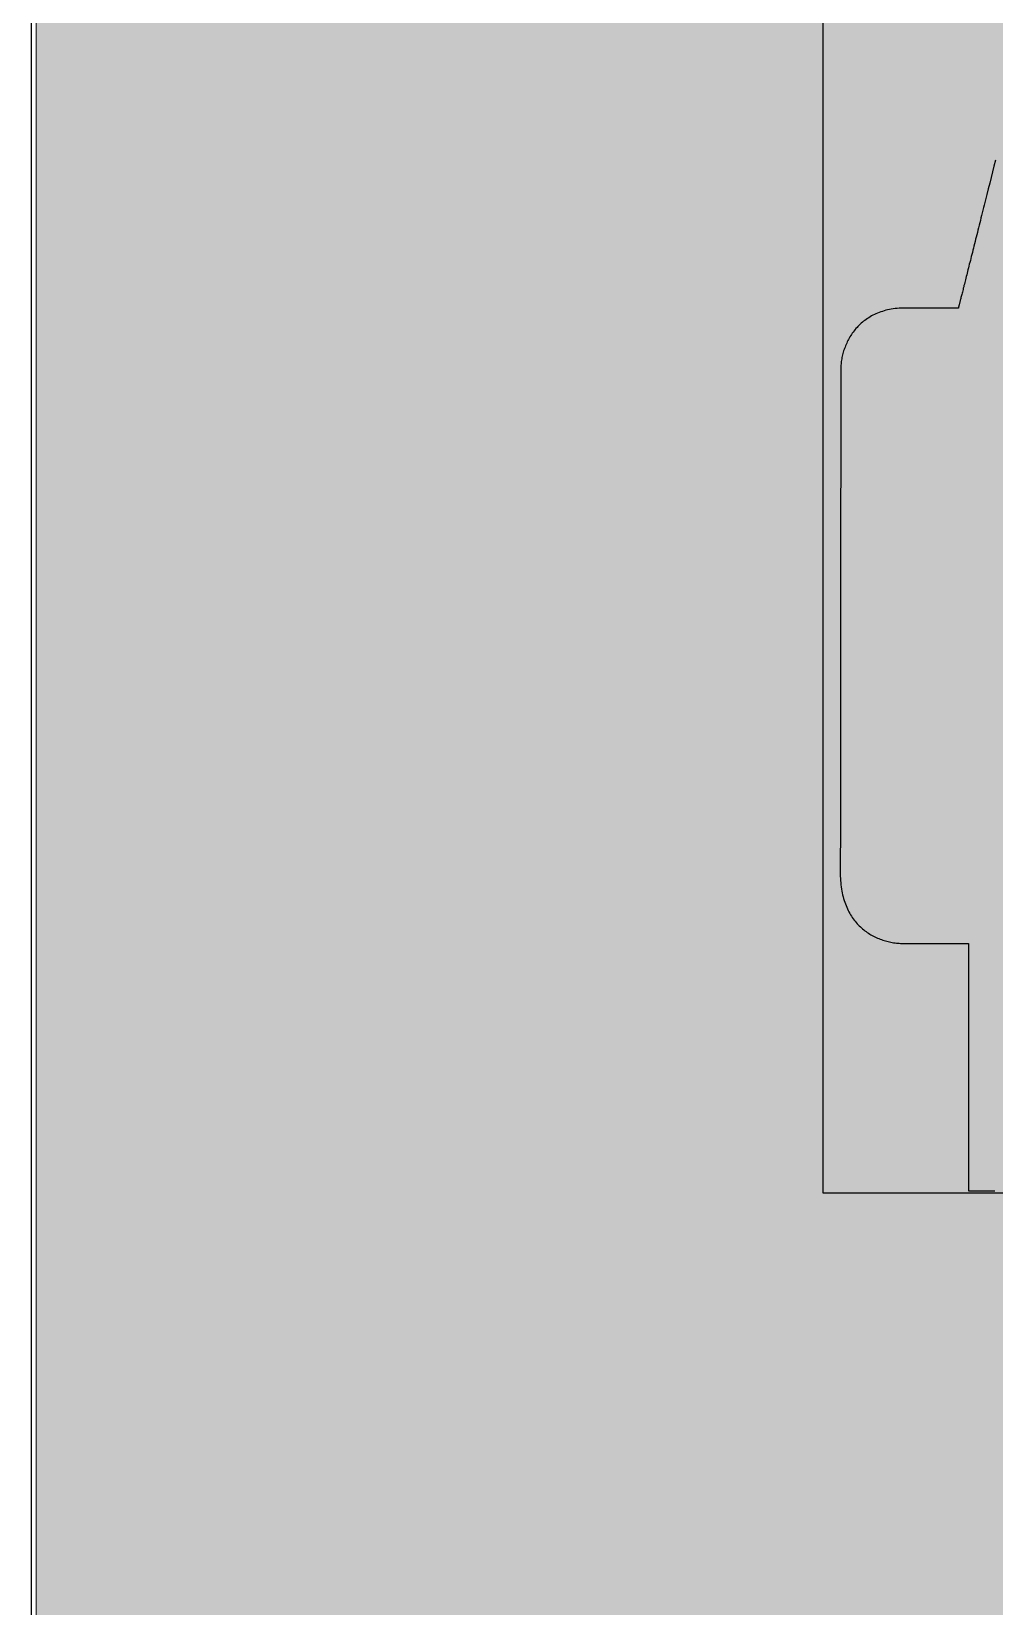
# Model space of a CAD drawing. Header units: millimetres. Extents: x 270.5 to 330.6, y -5.3 to 60.6.
# Drawn here: x 270.45 to 280.53, y 11.16 to 27.62 of the extents above; entities that cross this region are included whole.
import ezdxf

# ---------------------------------------------------------------- set-up
doc = ezdxf.new("R2010")
doc.units = ezdxf.units.MM
doc.layers.add('GSCOLORFILL', color=3, linetype='Continuous', lineweight=0)
doc.layers.add('GSDIMS', color=1, linetype='Continuous', lineweight=0)
for name, color, linetype in [('L18', 4, 'Continuous'), ('L25', 1, 'Continuous'), ('Wipeout Frame & Hatch Boundary', 153, 'Continuous')]:
    doc.layers.add(name, color=color, linetype=linetype)

# ---------------------------------------------------------------- blocks, each defined once
blk = doc.blocks.new('*U3')
at = {"layer": 'GSCOLORFILL', "true_color": 0xfedb00, "transparency": 33554687}
blk.add_hatch(color=40, dxfattribs=at).paths.add_polyline_path([(-300, -300), (300, -300), (300, 300), (-300, 300)])
at = {"layer": 'GSCOLORFILL', "color": 40, "linetype": 'Continuous', "true_color": 0xfedb00, "transparency": 33554687}
blk.add_lwpolyline([(-300, -300), (300, -300), (300, 300), (-300, 300), (-300, -300)], close=True, dxfattribs=at)
blk.add_lwpolyline([(-300, -300), (300, -300), (300, 300), (-300, 300), (-300, -300)], close=True, dxfattribs=at)
blk = doc.blocks.new('3 Stacked Cars')
at = {"layer": 'L25'}
blk.add_lwpolyline([(-322.85, -59.77), (-323.01, -60.38), (-323.16, -60.99), (-323.31, -61.59), (-323.46, -62.18), (-323.61, -62.77), (-323.75, -63.34), (-323.89, -63.9), (-324.03, -64.46), (-324.1, -64.73), (-324.17, -65), (-324.24, -65.27), (-324.3, -65.54), (-324.37, -65.8), (-324.43, -66.06), (-324.5, -66.32), (-324.56, -66.57), (-324.63, -66.83), (-324.69, -67.08), (-324.75, -67.32), (-324.81, -67.57), (-324.87, -67.81), (-324.93, -68.04), (-324.99, -68.28), (-325.05, -68.51), (-325.11, -68.74), (-325.16, -68.96), (-325.22, -69.19), (-325.27, -69.4), (-325.33, -69.62), (-325.38, -69.83), (-325.43, -70.04), (-325.48, -70.24), (-325.54, -70.45), (-325.59, -70.64), (-325.63, -70.84), (-325.68, -71.03), (-325.73, -71.22), (-325.78, -71.4), (-325.82, -71.58), (-325.86, -71.75), (-325.91, -71.93), (-325.95, -72.09), (-325.99, -72.26), (-326.03, -72.42), (-326.07, -72.57), (-326.11, -72.73), (-326.15, -72.88), (-326.18, -73.02), (-326.22, -73.16), (-326.25, -73.3), (-326.28, -73.43), (-326.32, -73.55), (-326.35, -73.68), (-326.38, -73.8), (-326.41, -73.91), (-326.43, -74.02), (-326.46, -74.12), (-326.49, -74.23), (-326.51, -74.32), (-326.53, -74.41), (-326.55, -74.5), (-326.58, -74.58), (-326.59, -74.66), (-326.61, -74.73), (-326.63, -74.8), (-326.65, -74.86), (-326.66, -74.92), (-326.67, -74.97), (-326.69, -75.02), (-326.7, -75.07), (-326.71, -75.1), (-326.71, -75.14), (-326.72, -75.16), (-326.73, -75.19), (-326.73, -75.2), (-326.73, -75.22), (-326.74, -75.22), (-326.74, -75.23), (-326.74, -75.23), (-326.75, -75.23), (-326.76, -75.23), (-326.79, -75.23), (-326.82, -75.23), (-326.86, -75.23), (-326.9, -75.23), (-326.96, -75.23), (-327.02, -75.23), (-327.08, -75.23), (-327.15, -75.23), (-327.23, -75.23), (-327.31, -75.23), (-327.4, -75.23), (-327.49, -75.23), (-327.58, -75.23), (-327.68, -75.23), (-327.79, -75.23), (-327.9, -75.23), (-328.01, -75.23), (-328.13, -75.23), (-328.24, -75.23), (-328.49, -75.23), (-328.74, -75.23), (-329.01, -75.23), (-329.27, -75.23), (-329.54, -75.23), (-330.08, -75.23), (-330.35, -75.23), (-330.61, -75.23), (-330.86, -75.23), (-331.11, -75.23), (-331.23, -75.23), (-331.34, -75.23), (-331.45, -75.23), (-331.56, -75.23), (-331.67, -75.23), (-331.77, -75.23), (-331.86, -75.23), (-331.95, -75.23), (-332.04, -75.23), (-332.12, -75.23), (-332.2, -75.23), (-332.27, -75.23), (-332.33, -75.23), (-332.39, -75.23), (-332.44, -75.23), (-332.49, -75.23), (-332.52, -75.23), (-332.56, -75.23), (-332.58, -75.23), (-332.6, -75.23), (-332.6, -75.23), (-332.6, -75.23), (-332.6, -75.23), (-332.6, -75.23), (-332.61, -75.23), (-332.61, -75.23), (-332.72, -75.23), (-332.94, -75.24), (-333.15, -75.26), (-333.35, -75.28), (-333.55, -75.31), (-333.75, -75.34), (-333.95, -75.38), (-334.14, -75.42), (-334.32, -75.46), (-334.5, -75.51), (-334.68, -75.57), (-334.86, -75.62), (-335.03, -75.69), (-335.19, -75.75), (-335.36, -75.82), (-335.51, -75.9), (-335.67, -75.97), (-335.82, -76.05), (-335.97, -76.14), (-336.11, -76.23), (-336.25, -76.32), (-336.39, -76.41), (-336.52, -76.51), (-336.65, -76.6), (-336.77, -76.71), (-336.89, -76.81), (-337.01, -76.92), (-337.13, -77.03), (-337.24, -77.14), (-337.34, -77.25), (-337.45, -77.37), (-337.55, -77.49), (-337.64, -77.61), (-337.74, -77.73), (-337.83, -77.86), (-337.91, -77.98), (-338, -78.11), (-338.08, -78.24), (-338.15, -78.37), (-338.22, -78.5), (-338.29, -78.63), (-338.36, -78.76), (-338.42, -78.89), (-338.48, -79.03), (-338.54, -79.16), (-338.59, -79.3), (-338.64, -79.44), (-338.69, -79.57), (-338.74, -79.71), (-338.78, -79.85), (-338.81, -79.98), (-338.85, -80.12), (-338.88, -80.26), (-338.91, -80.39), (-338.94, -80.53), (-338.96, -80.66), (-338.98, -80.8), (-339, -80.93), (-339.01, -81.07), (-339.02, -81.2), (-339.03, -81.33), (-339.03, -81.46), (-339.04, -81.59), (-339.04, -81.72), (-339.03, -81.84), (-339.03, -81.87), (-339.03, -81.89), (-339.03, -81.9), (-339.03, -81.9), (-339.03, -81.9), (-339.03, -81.9), (-339.03, -81.91), (-339.03, -81.92), (-339.03, -81.94), (-339.03, -81.96), (-339.03, -81.99), (-339.03, -82.02), (-339.03, -82.05), (-339.03, -82.09), (-339.03, -82.13), (-339.03, -82.18), (-339.03, -82.23), (-339.03, -82.29), (-339.03, -82.35), (-339.03, -82.41), (-339.03, -82.48), (-339.03, -82.55), (-339.03, -82.63), (-339.03, -82.71), (-339.03, -82.8), (-339.03, -82.88), (-339.03, -82.98), (-339.03, -83.07), (-339.03, -83.17), (-339.03, -83.28), (-339.03, -83.38), (-339.03, -83.5), (-339.03, -83.61), (-339.03, -83.73), (-339.03, -83.85), (-339.03, -83.98), (-339.03, -84.11), (-339.03, -84.24), (-339.03, -84.38), (-339.03, -84.52), (-339.03, -84.66), (-339.04, -84.81), (-339.04, -84.96), (-339.04, -85.11), (-339.04, -85.27), (-339.04, -85.43), (-339.04, -85.59), (-339.04, -85.75), (-339.04, -85.92), (-339.04, -86.1), (-339.04, -86.27), (-339.04, -86.45), (-339.04, -86.63), (-339.04, -86.82), (-339.04, -87), (-339.04, -87.19), (-339.04, -87.39), (-339.04, -87.58), (-339.04, -87.78), (-339.04, -87.98), (-339.04, -88.19), (-339.04, -88.39), (-339.04, -88.6), (-339.04, -89.03), (-339.04, -89.46), (-339.04, -89.91), (-339.04, -90.36), (-339.04, -90.83), (-339.04, -91.3), (-339.04, -91.78), (-339.04, -92.27), (-339.04, -92.77), (-339.04, -93.28), (-339.04, -93.79), (-339.05, -94.31), (-339.05, -94.84), (-339.05, -95.37), (-339.05, -95.91), (-339.05, -96.46), (-339.05, -97.01), (-339.05, -97.57), (-339.05, -98.13), (-339.05, -98.7), (-339.05, -99.27), (-339.05, -99.85), (-339.05, -100.43), (-339.05, -101.01), (-339.05, -101.6), (-339.05, -102.19), (-339.05, -103.38), (-339.06, -104.58), (-339.06, -105.79), (-339.06, -107), (-339.06, -109.42), (-339.06, -110.63), (-339.06, -111.84), (-339.07, -113.04), (-339.07, -114.23), (-339.07, -114.82), (-339.07, -115.4), (-339.07, -115.99), (-339.07, -116.57), (-339.07, -117.14), (-339.07, -117.72), (-339.07, -118.28), (-339.07, -118.85), (-339.07, -119.4), (-339.07, -119.95), (-339.07, -120.5), (-339.07, -121.04), (-339.07, -121.57), (-339.07, -122.1), (-339.08, -122.62), (-339.08, -123.13), (-339.08, -123.64), (-339.08, -124.14), (-339.08, -124.63), (-339.08, -125.11), (-339.08, -125.58), (-339.08, -126.04), (-339.08, -126.5), (-339.08, -126.94), (-339.08, -127.38), (-339.08, -127.81), (-339.08, -128.01), (-339.08, -128.22), (-339.08, -128.42), (-339.08, -128.62), (-339.08, -128.82), (-339.08, -129.02), (-339.08, -129.21), (-339.08, -129.4), (-339.08, -129.59), (-339.08, -129.77), (-339.08, -129.95), (-339.08, -130.13), (-339.08, -130.3), (-339.08, -130.48), (-339.08, -130.65), (-339.08, -130.81), (-339.08, -130.97), (-339.08, -131.13), (-339.08, -131.29), (-339.08, -131.44), (-339.08, -131.59), (-339.09, -131.74), (-339.09, -131.88), (-339.09, -132.02), (-339.09, -132.16), (-339.09, -132.29), (-339.09, -132.42), (-339.09, -132.54), (-339.09, -132.67), (-339.09, -132.78), (-339.09, -132.9), (-339.09, -133.01), (-339.09, -133.12), (-339.09, -133.22), (-339.09, -133.32), (-339.09, -133.41), (-339.09, -133.51), (-339.09, -133.59), (-339.09, -133.68), (-339.09, -133.76), (-339.09, -133.83), (-339.09, -133.91), (-339.09, -133.97), (-339.09, -134.04), (-339.09, -134.1), (-339.09, -134.15), (-339.09, -134.2), (-339.09, -134.25), (-339.09, -134.29), (-339.09, -134.33), (-339.09, -134.37), (-339.09, -134.4), (-339.09, -134.42), (-339.09, -134.44), (-339.09, -134.46), (-339.09, -134.47), (-339.09, -134.47), (-339.09, -134.48), (-339.09, -134.6), (-339.08, -134.84), (-339.06, -135.07), (-339.04, -135.3), (-339.02, -135.52), (-338.99, -135.74), (-338.96, -135.96), (-338.93, -136.17), (-338.89, -136.37), (-338.84, -136.57), (-338.79, -136.77), (-338.74, -136.96), (-338.68, -137.15), (-338.62, -137.33), (-338.56, -137.51), (-338.49, -137.69), (-338.42, -137.86), (-338.35, -138.02), (-338.27, -138.19), (-338.19, -138.34), (-338.1, -138.5), (-338.02, -138.65), (-337.93, -138.79), (-337.83, -138.93), (-337.74, -139.07), (-337.64, -139.2), (-337.54, -139.33), (-337.43, -139.46), (-337.32, -139.58), (-337.22, -139.69), (-337.1, -139.81), (-336.99, -139.92), (-336.87, -140.02), (-336.76, -140.13), (-336.64, -140.23), (-336.51, -140.32), (-336.39, -140.41), (-336.26, -140.5), (-336.14, -140.58), (-336.01, -140.67), (-335.88, -140.74), (-335.74, -140.82), (-335.61, -140.89), (-335.48, -140.96), (-335.34, -141.02), (-335.2, -141.08), (-335.07, -141.14), (-334.93, -141.19), (-334.79, -141.24), (-334.65, -141.29), (-334.51, -141.34), (-334.36, -141.38), (-334.22, -141.42), (-334.08, -141.45), (-333.94, -141.49), (-333.79, -141.52), (-333.65, -141.54), (-333.51, -141.57), (-333.36, -141.59), (-333.22, -141.61), (-333.08, -141.62), (-332.93, -141.63), (-332.79, -141.64), (-332.65, -141.65), (-332.51, -141.66), (-332.44, -141.66), (-332.43, -141.66), (-332.43, -141.66), (-332.41, -141.66), (-332.38, -141.66), (-332.34, -141.66), (-332.3, -141.66), (-332.25, -141.66), (-332.19, -141.66), (-332.12, -141.66), (-332.05, -141.66), (-331.96, -141.66), (-331.88, -141.66), (-331.78, -141.66), (-331.68, -141.66), (-331.58, -141.66), (-331.47, -141.66), (-331.35, -141.66), (-331.23, -141.66), (-331.11, -141.66), (-330.98, -141.66), (-330.84, -141.66), (-330.71, -141.66), (-330.57, -141.66), (-330.43, -141.66), (-330.13, -141.66), (-329.83, -141.66), (-329.52, -141.66), (-329.21, -141.66), (-328.59, -141.66), (-328.28, -141.66), (-327.98, -141.66), (-327.69, -141.66), (-327.55, -141.66), (-327.41, -141.66), (-327.27, -141.66), (-327.14, -141.66), (-327.01, -141.66), (-326.88, -141.66), (-326.76, -141.66), (-326.65, -141.66), (-326.54, -141.66), (-326.43, -141.66), (-326.33, -141.66), (-326.24, -141.66), (-326.15, -141.66), (-326.07, -141.66), (-325.99, -141.66), (-325.92, -141.66), (-325.86, -141.66), (-325.81, -141.66), (-325.77, -141.66), (-325.73, -141.66), (-325.7, -141.66), (-325.68, -141.66), (-325.68, -141.66), (-325.67, -141.66), (-325.67, -141.66), (-325.67, -141.68), (-325.67, -141.7), (-325.67, -141.73), (-325.67, -141.77), (-325.67, -141.82), (-325.67, -141.87), (-325.67, -141.94), (-325.67, -142.01), (-325.67, -142.09), (-325.67, -142.18), (-325.67, -142.27), (-325.67, -142.38), (-325.67, -142.49), (-325.67, -142.61), (-325.67, -142.73), (-325.67, -142.86), (-325.67, -143), (-325.67, -143.15), (-325.67, -143.3), (-325.67, -143.46), (-325.67, -143.62), (-325.67, -143.79), (-325.67, -143.97), (-325.67, -144.15), (-325.67, -144.34), (-325.67, -144.53), (-325.67, -144.73), (-325.67, -144.93), (-325.67, -145.14), (-325.67, -145.36), (-325.67, -145.58), (-325.67, -145.8), (-325.67, -146.03), (-325.67, -146.26), (-325.67, -146.5), (-325.67, -146.74), (-325.67, -146.98), (-325.67, -147.23), (-325.67, -147.48), (-325.67, -147.74), (-325.67, -148), (-325.67, -148.26), (-325.67, -148.53), (-325.67, -148.8), (-325.67, -149.07), (-325.67, -149.34), (-325.67, -149.9), (-325.67, -150.46), (-325.67, -151.03), (-325.67, -151.61), (-325.67, -152.2), (-325.67, -152.79), (-325.67, -153.38), (-325.67, -155.77), (-325.67, -156.36), (-325.67, -156.95), (-325.67, -157.53), (-325.67, -158.11), (-325.67, -158.69), (-325.67, -159.25), (-325.67, -159.81), (-325.67, -160.08), (-325.67, -160.35), (-325.67, -160.62), (-325.67, -160.89), (-325.67, -161.15), (-325.67, -161.41), (-325.67, -161.67), (-325.67, -161.92), (-325.67, -162.17), (-325.67, -162.41), (-325.67, -162.66), (-325.67, -162.89), (-325.67, -163.13), (-325.67, -163.35), (-325.67, -163.58), (-325.67, -163.8), (-325.67, -164.01), (-325.67, -164.22), (-325.67, -164.43), (-325.67, -164.63), (-325.67, -164.82), (-325.67, -165.01), (-325.67, -165.19), (-325.67, -165.37), (-325.67, -165.54), (-325.67, -165.71), (-325.67, -165.87), (-325.67, -166.02), (-325.67, -166.16), (-325.67, -166.3), (-325.67, -166.44), (-325.67, -166.56), (-325.67, -166.68), (-325.67, -166.79), (-325.67, -166.9), (-325.67, -166.99), (-325.67, -167.08), (-325.67, -167.16), (-325.67, -167.24), (-325.67, -167.3), (-325.67, -167.36), (-325.67, -167.41), (-325.67, -167.45), (-325.67, -167.48), (-325.67, -167.51), (-325.67, -167.52), (-325.67, -167.52), (-325.67, -167.52), (-325.66, -167.52), (-325.63, -167.52), (-325.6, -167.52), (-325.56, -167.52), (-325.51, -167.52), (-325.46, -167.52), (-325.39, -167.52), (-325.32, -167.52), (-325.23, -167.52), (-325.14, -167.52), (-325.05, -167.52), (-324.94, -167.52), (-324.83, -167.52), (-324.71, -167.52), (-324.58, -167.52), (-324.44, -167.52), (-324.3, -167.52), (-324.15, -167.52), (-324, -167.52), (-323.83, -167.52), (-323.66, -167.52), (-323.49, -167.52), (-323.31, -167.52), (-323.12, -167.52), (-322.93, -167.52)], dxfattribs=at)

msp = doc.modelspace()

# ---------------------------------------------------------------- linework, layer by layer
at = {"layer": 'L18'}
msp.add_lwpolyline([(270.45, 60.55), (330.55, 60.55), (330.55, 0.45), (270.45, 0.45)], close=True, dxfattribs=at)
at = {"layer": 'Wipeout Frame & Hatch Boundary'}
msp.add_lwpolyline([(278.729, 15.483), (322.271, 15.483), (322.271, 45.517), (278.729, 45.517)], close=True, dxfattribs=at)

# ---------------------------------------------------------------- block references
at = {"layer": 'GSDIMS', "xscale": 0.1, "yscale": 0.1, "zscale": 0.1}
msp.add_blockref('*U3', (300.5, 30.5), dxfattribs=at)
at = {"layer": 'L18', "xscale": 0.1, "yscale": 0.1, "zscale": 0.1}
msp.add_blockref('3 Stacked Cars', (312.821, 32.253), dxfattribs=at)

doc.saveas('drawing.dxf')
